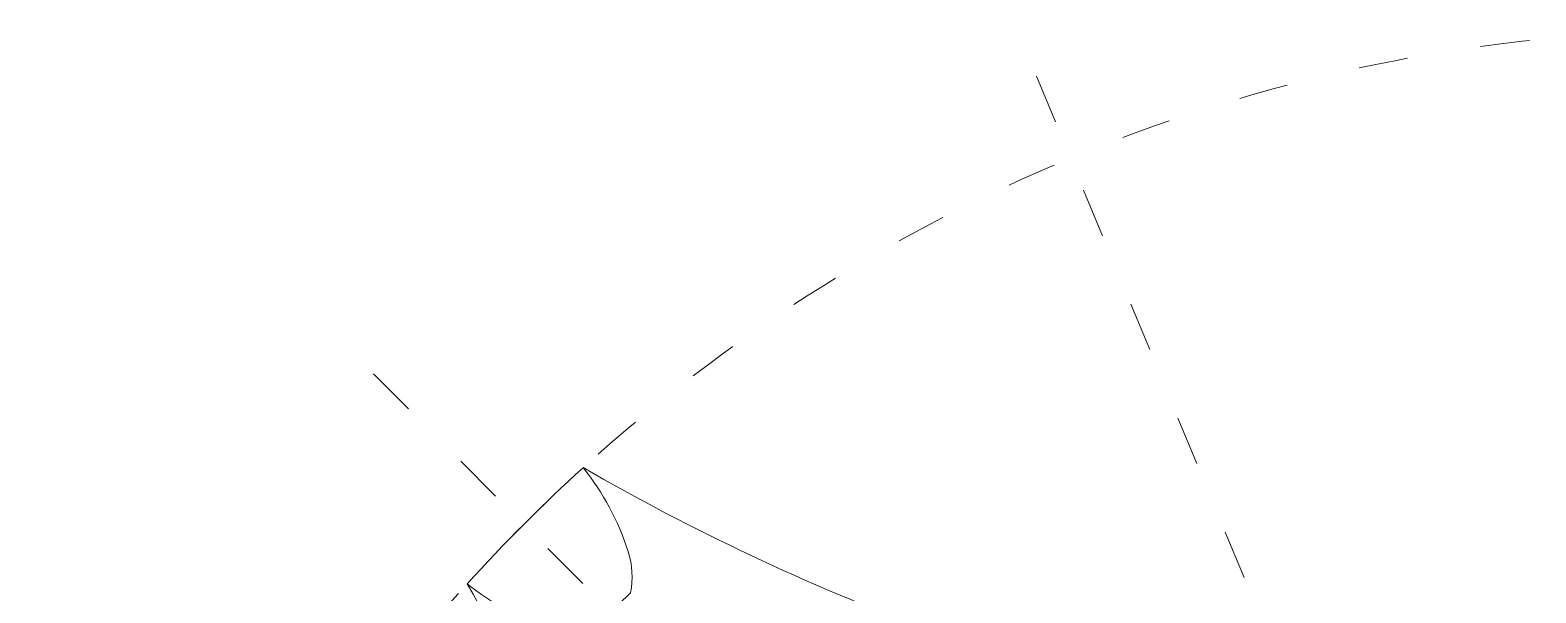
# Model space of a CAD drawing. Header units: millimetres. Extents: x 542654 to 551203, y 315718 to 321804.
# Drawn here: x 544873.4 to 545239.9, y 318270.8 to 318407.7 of the extents above; entities that cross this region are included whole.
import ezdxf

# ---------------------------------------------------------------- set-up
doc = ezdxf.new("R2010")
doc.units = ezdxf.units.MM
doc.linetypes.add('ACAD_ISO03W100', pattern=[30, 12, -18])
doc.layers.add('cad-block.com', color=250, linetype='Continuous')

msp = doc.modelspace()

# ---------------------------------------------------------------- linework, layer by layer
at = {"layer": 'cad-block.com', "color": 18, "linetype": 'ACAD_ISO03W100', "lineweight": 15, "true_color": 0x000000}
for points in [[(545283.65, 317997.39), (545117.12, 318399.43)], [(545283.65, 317997.39), (544948.37, 318332.67)]]:
    msp.add_lwpolyline(points, dxfattribs=at)
at = {"layer": 'cad-block.com', "color": 18, "lineweight": 15, "true_color": 0x000000}
for points in [[(545007.99, 318301.29, -0.091821), (545018.93, 318280.94, -0.126958), (545019.51, 318270.85, -7.755909)], [(544979.75, 318273.04, 0.091821), (545000.1, 318262.11, 0.126958), (545010.19, 318261.53, 7.755909)]]:
    msp.add_lwpolyline(points, format="xyb", dxfattribs=at)
at = {"layer": 'cad-block.com', "color": 18, "linetype": 'ACAD_ISO03W100', "lineweight": 15, "true_color": 0x000000}
msp.add_arc((545283.65, 317997.39), 410.29, 0, 180, dxfattribs=at)
at = {"layer": 'cad-block.com', "color": 18, "lineweight": 15, "true_color": 0x000000}
for centre, radius, start, end in [((545283.65, 317997.39), 410.29, 132.2096, 137.7904), ((545283.65, 318778.74), 551.31, 240, 259.1528), ((544502.3, 317997.39), 551.31, 10.8473, 30), ((545283.65, 317997.39), 380.19, 134.0067, 135.9933)]:
    msp.add_arc(centre, radius, start, end, dxfattribs=at)

doc.saveas('drawing.dxf')
